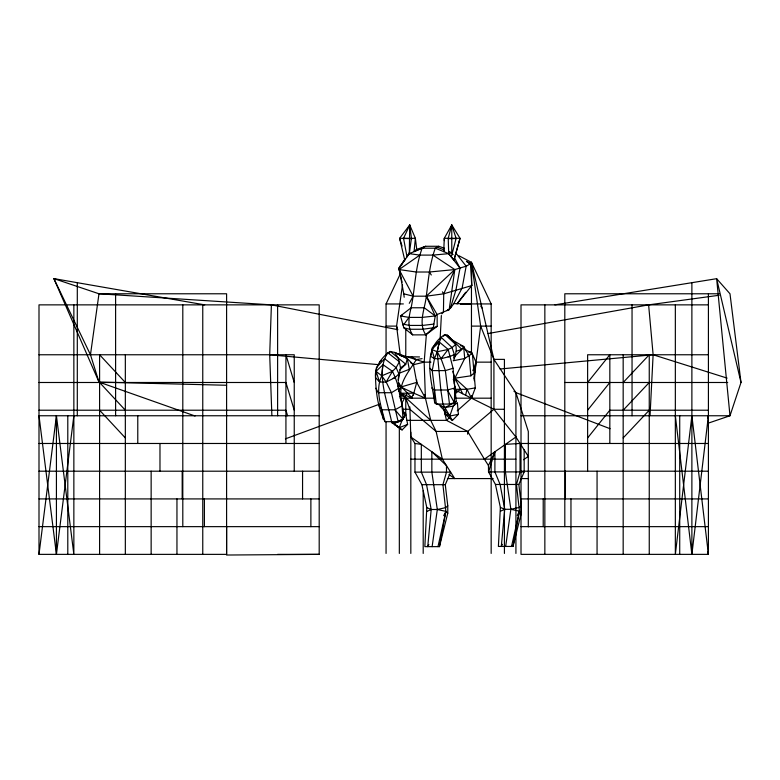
<?xml version="1.0" encoding="UTF-8"?>
<svg xmlns="http://www.w3.org/2000/svg" width="780" height="780" viewBox="0 0 780 780"><rect width="100%" height="100%" fill="white"/><g stroke="black" fill="none" stroke-linecap="round" stroke-linejoin="round"><path stroke-width="1.17" d="M226.6 526.646L226.58 555.029L319.195 554.365L319.195 304.863L39 304.863L39 554.365L226.6 554.365L226.6 293.777L98.982 293.777L53.869 278.606L99.002 382.073L195.088 416.003M524.17 449.923L524.17 471.919L518.837 484.468L521.323 505.576L521.323 513.006L513.006 546.439L498.401 546.439L500.36 507.4L495.456 484.468L488.514 471.919L488.456 465.543L494.91 451.776L494.9 471.919L500.107 484.468L504.738 509.291L501.306 546.439L502.408 544.303M458.971 255.762L471.461 262.343L470.515 263.796L466.157 266.194L454.808 269.568L443.723 293.816L443.44 312.156L441.841 313.843M454.555 356.616L461.819 349.391L447.466 335.205L445 334.513C420.888 348.982 431.847 380.562 434.655 402.714L444.931 407.569L453.229 406.117L457.392 402.616L458.386 414.336L449.787 416.042L440.086 406.117L444.931 407.569L454.369 402.714L454.837 386.529L453.521 377.042M271.869 415.526L269.704 354.764L271.401 304.863L98.982 293.777L90.47 354.764L99.002 382.073L226.6 385.261M422.077 358.644L416.315 359.56C410.046 370.061 400.501 380.231 400.764 393.218L430.735 420.361L436.118 431.447L442.357 459.166L454.73 478.579L449.007 474.552M650.042 415.526L653.123 354.764L648.619 304.863L719.218 295.25M440.105 339.446L441.363 315.549M414.96 472.134L421.902 484.682L426.806 507.604L424.846 546.643L439.462 546.643L447.769 513.211L447.769 505.781L445.282 484.682L450.616 472.134L414.96 472.134L414.96 443.469L410.826 436.995L409.841 406.897M398.141 386.86L404.537 416.286L402.889 419.094L398.171 421.688L385.027 421.688C381.43 406.78 374.731 390.76 381.752 375.833C382.258 367.868 383.146 359.531 387.875 352.814L390.322 351.488L394.68 352.433L401.544 355.407M398.209 380.962L400.491 367.819L399.37 361.764L387.875 352.814C380.659 359.239 374.488 367.399 375.521 377.53C375.901 392.496 377.988 408.408 385.027 421.688M430.735 420.361L425.422 398.18L424.164 362.144L426.455 333.469M454.389 383.76L454.896 378.193L464.704 358.498L463.681 346.525L451.601 339.661L447.466 335.205M414.96 443.469L421.317 444.376L421.346 472.134L426.553 484.682L431.184 509.496L427.752 546.643L428.854 544.508M474.289 380.659L476.053 362.144L471.461 352.004L471.461 285.733M407.618 424.388L402.07 429.926L391.599 421.688C387.689 402.997 379.928 383.955 383.019 364.699L392.447 371.329C399.701 386.139 402.353 402.743 402.889 419.094L393.832 423.442L391.706 422.575L399.223 427.694L407.618 424.388L405.688 413.887L403.055 411.499M675.343 415.76L691.88 554.365L708.416 415.76L707.772 418.109M398.171 379.792L398.902 373.854L396.123 367.653L384.618 358.702L376.418 367.653L375.521 377.53L379.606 382.024L386.178 382.024L395.226 377.53L398.902 373.854M39 554.365L56.423 415.76L73.856 554.365L73.856 304.863M319.195 415.76L39 415.76L56.423 554.365L73.856 415.76M405.385 258.482L399.029 268.144L403.757 293.816L413.166 296.185L426.309 296.185L437.122 314.515L437.2 326.362L425.792 334.873C417.875 323.115 424.973 308.831 426.309 296.185C428.366 280.059 429.731 263.601 435.279 248.196L438.76 246.275L444.502 248.225M457.197 410.855L471.461 398.18L471.764 395.782M473.909 378.963L474.211 376.555M474.679 372.957L480.656 326.108L471.461 262.343L491.166 303.927L491.166 553.429M399.711 270.445L399.029 268.144L409.305 253.666L411.43 238.309L409.734 224.971L399.613 238.309L404.752 260.081M432.13 546.643L437.307 509.496L431.857 472.134L431.837 451.776L446.482 465.65L446.491 472.134L442.923 484.682L445.897 511.387L439.462 546.643M505.684 546.439L510.861 509.291L505.411 471.919L505.43 444.376L520.036 443.44L520.045 471.919L516.477 484.468L519.451 511.183L513.006 546.439M402.519 284.915L396.572 326.108L400.257 354.939M431.671 352.151L430.697 356.353L434.489 358.683L441.061 358.683L450.401 356.353L454.311 354.452L452.078 347.539L441.373 337.555L439.325 342.049L437.19 351.77L434.489 358.683L432.227 370.607L436.342 404.06L449.485 404.06L454.369 402.714L456.193 401.261L454.837 386.529M432.023 349.84L432.373 347.539L439.003 341.162M437.2 326.362L433.27 327.805L425.792 334.873L412.649 334.873L403.825 327.805L400.53 315.959L408.973 317.401L422.116 317.401L435.24 315.959L437.122 314.515L449.183 309.699L454.808 269.568L432.978 255.099L419.835 255.099L409.305 253.666L409.734 224.971L403.552 238.309L407.023 256.873M402.07 282.194L399.077 269.568L416.218 272.015L429.351 272.015L454.808 269.568L426.309 296.185L435.24 315.959L433.27 327.805L422.779 329.257L409.646 329.257L403.825 327.805M453.823 260.208L454.867 258.492L460.015 268.144L455.939 289.965L450.372 308.324L447.047 310.577M453.628 358.03L454.311 354.452M523.526 459.752L528.304 456.398L515.921 436.995L493.915 409.276L471.461 398.18L471.91 395.831M438.76 246.275L425.627 246.275L422.146 248.196C415.135 267.325 415.165 287.976 411.128 307.769C408.779 316.524 407.131 326.986 412.649 334.873M458.386 414.336L452.351 420.508L442.913 404.06L440.846 390L437.19 351.77L439.325 342.049L448.168 349.44L453.063 368.277L454.75 387.982L447.418 390L434.275 390L431.759 387.982M437.98 546.643L445.897 511.387L437.307 509.496L431.184 509.496L426.806 507.604M511.534 546.439L519.451 511.183L510.861 509.291L504.738 509.291L500.36 507.4M465.601 395.226L467.025 389.317L454.896 378.193L453.58 376.223M451.337 256.873L456.105 238.309L451.776 224.971L444.278 238.309L443.723 251.638L444.21 249.902L437.024 247.231M416.676 379.977L416.725 382.375L413.273 395.206M409.305 253.666L422.146 248.196L435.279 248.196L448.715 253.666L453.97 260.081L460.044 238.309L451.776 224.971L448.217 238.309L448.715 253.666L460.015 268.144M430.969 362.144L424.164 362.144L398.365 354.032L407.306 358.585L405.795 364.202L399.789 370.022M453.97 260.081L460.044 238.309L444.278 238.309L444.298 240.64M453.677 360.555C455.959 354.003 458.854 344.233 451.601 339.661M494.91 451.776L488.514 471.919L524.17 471.919M554.833 304.863L716.635 278.684L729.992 293.777L741 382.493L729.992 415.76L708.211 423.169M472.875 370.646L476.053 362.144L491.166 362.144M475.312 387.884L467.025 389.317L453.892 389.317L471.461 398.18L475.312 387.884L472.368 353.447L464.207 349.089M386.061 355.495L386.061 303.927L400.589 273.283M411.372 398.18L413.897 393.218L425.422 398.18L424.603 394.67M443.703 515.658L445.897 511.387L447.769 513.211M517.257 515.453L519.451 511.183L521.323 513.006M450.372 308.324L453.814 303.605L462.13 287.995L466.157 266.194L456.251 253.539M409.266 303.313L413.166 296.185L399.077 269.568L419.835 255.099M398.746 391.131L401.037 386.987L416.725 382.375L425.422 398.18M401.7 403.416L407.326 393.218M398.171 421.688L391.433 392.72L386.178 382.024L392.447 371.329L396.123 367.653L399.37 361.764L398.102 358.118L394.68 352.433L407.306 358.585L413.468 364.709L416.725 382.375M404.537 416.286L401.953 420.635L399.223 427.694L394.485 424.388L402.07 429.926M456.193 401.261L453.229 406.117L449.787 416.042L445.253 414.336L444.853 409.646M460.444 345.657L463.681 346.525L461.819 349.391L456.281 351.234M399.029 268.144L405.2 259.233M407.17 256.396L409.734 252.701M408.115 254.621L409.49 252.701M403.172 325.474L408.973 317.401M465.68 292.285L457.002 303.927L471.734 285.597L471.461 262.343L493.915 359.375L493.915 409.276L467.639 431.447L436.118 431.447L409.841 409.276L405.776 398.18L399.38 393.256M449.485 404.06L445.36 370.607L441.061 358.683L448.168 349.44L452.078 347.539L455.705 344.487L445 334.513L443.498 336.17M587.623 382.493L609.833 354.764L609.833 443.479M587.623 410.212L609.833 382.493M587.623 437.931L609.833 410.212L708.416 410.212M388.791 353.379L390.322 351.488L405.795 364.202L400.491 367.819M623.171 382.493L649.252 354.764L649.252 554.365M623.171 410.212L649.252 382.493M623.171 437.931L649.252 410.212M434.489 358.683L431.75 349.44L439.325 342.049L439.51 344.156M379.606 382.024L376.028 371.329L383.019 364.699M447.769 505.781L445.673 507.653L437.307 509.496M521.323 505.576L519.226 507.449L510.861 509.291M450.06 417.193L446.491 420.361L406.906 420.361M453.17 360.76L464.704 358.498L472.368 353.447L470.418 352.872M453.258 379.577L454.896 378.193L470.876 375.814L474.045 373.142M454.974 393.929L460.453 389.317M488.456 465.543L484.39 459.166L515.921 436.995M379.665 361.764L381.44 360.545M423.881 247.231L414.073 251.638L415.379 238.309L409.734 224.971M399.925 266.194L401.661 265.239M402.265 315.003L400.53 315.959L411.128 307.769L424.261 307.769L435.24 315.959M379.099 405.883L381.869 409.793L395.011 409.793L402.09 405.883L402.002 403.075M426.982 511.387L431.184 509.496M500.536 511.183L504.738 509.291M376.028 371.329L381.752 375.833L392.447 371.329M399.155 373.259L409.285 369.32L407.306 358.585M285.402 438.857L380.035 403.981M399.418 396.835L402.841 395.577M392.983 378.349L395.226 377.53M415.691 249.785L425.627 246.275M451.776 224.971L451.776 252.701L448.715 253.666L432.978 255.099M453.063 368.277L445.36 370.607L432.227 370.607L430.072 368.277M426.309 296.185L443.723 293.816L471.734 285.597L470.515 263.796L466.508 261.358M424.164 362.144L413.468 364.709L410.641 362.71M431.75 349.44L437.19 351.77L448.168 349.44M448.11 356.772L450.401 356.353M488.017 333.557L648.619 304.863M433.894 324.08L422.565 325.426L409.432 325.426L402.782 324.08M411.996 238.621L402.987 238.485M500.058 368.998L653.123 354.764L727.126 378.115M456.495 238.534L448.558 238.612M460.697 304.024L471.461 303.927L453.814 303.605M719.199 293.777L564.808 293.777L564.808 526.646M386.061 303.927L403.377 303.927M460.453 303.927L491.166 303.927M708.416 304.863L521.011 304.863L521.011 554.365L708.416 554.365L708.416 293.777M447.866 309.699L449.183 309.699M386.061 326.108L396.572 326.108L397.459 328.322M471.461 326.108L491.166 326.108M468.497 352.004L471.461 352.004M39 354.764L294.245 354.764L294.245 471.198M708.416 354.764L587.623 354.764L587.623 471.198M407.979 356.782L419.523 356.947M480.656 326.108L493.915 359.375L504.426 359.375L504.426 553.429M39 382.493L285.928 382.493L294.245 410.212M564.808 382.493L727.721 382.493M399.974 398.18L433.914 398.18M491.166 398.18L455.53 398.18L455.12 395.967M402.831 409.276L409.841 409.276M493.915 409.276L504.426 409.276M39 410.212L285.928 410.212L287.586 415.76M521.011 415.76L729.992 415.76L716.635 278.684L741 382.493M39 443.479L319.195 443.479M521.011 443.479L708.416 443.479M410.826 459.166L515.921 459.166M39 471.198L319.195 471.198M521.011 471.198L708.416 471.198M447.457 478.579L493.165 478.579M521.02 478.579L528.304 478.579M495.456 484.468L518.837 484.468M421.902 484.682L445.282 484.682M39 498.917L319.195 498.917M521.011 498.917L708.416 498.917M39 526.646L319.195 526.646M521.011 526.646L708.416 526.646M277.612 554.365L319.195 554.365M269.704 354.764L378.368 364.64M204.701 304.863L53.869 278.606L90.47 354.764M271.401 304.863L397.917 329.696M448.617 251.531L451.776 252.701L452.829 254.543M513.952 391.248L515.921 392.642L610.058 428.707M397.858 385.603L413.897 393.218L400.764 393.218L412.337 398.18L397.936 383.263M484.39 459.166L467.639 431.447L446.491 420.361L443.703 408.691M467.386 262.119L470.515 263.796L466.459 261.339M411.284 356.782L416.315 359.56M391.823 422.321L393.832 423.442L401.953 420.635L405.688 413.887L403.845 412.796M410.826 436.995L442.357 459.166M398.365 354.032L401.203 356.031M436.342 404.06L434.655 402.714L434.275 390M454.808 390.058L456.641 391.531M467.425 354.617L469.19 356.109L470.876 375.814M445.253 414.336L452.351 420.508M125.336 382.493L99.596 354.764L99.596 554.365M99.596 382.493L125.336 410.212M99.596 410.212L125.336 437.931M395.011 409.793L402.889 419.094M381.752 375.833L386.178 382.024M493.915 359.375L515.921 392.642L528.304 431.447L528.304 526.87M429.351 272.015L431.311 274.989M442.416 291.837L443.723 293.816M480.704 306.004L482.03 308.012M463.681 346.525L469.19 356.109M437.19 351.77L441.061 358.683M447.418 390L454.369 402.714M375.853 388.216L378.29 392.72L391.433 392.72L398.843 388.216L398.209 386.383M451.776 252.701L452.8 254.631M398.375 381.995L401.037 386.987M467.025 389.317L471.461 398.18M462.677 393.754L454.896 378.193L452.819 371.494M402.051 246.061L399.613 238.309L415.379 238.309L416.812 249.97M294.245 382.493L285.928 354.764L285.928 443.479M707.772 552.016L708.416 554.365L691.88 415.76L675.343 554.365L675.343 304.863M471.461 284.524L471.734 285.597M381.869 409.793L383.175 419.094M403.757 293.816L404.196 297.258M691.88 282.692L691.88 554.365M679.721 415.76L679.721 554.365M632.044 304.863L632.044 415.76M623.171 354.764L623.171 554.365M597.061 471.198L597.061 554.365M570.96 498.917L570.96 554.365M565.422 471.198L565.422 498.917M544.85 304.863L544.85 554.365M543.212 498.917L543.212 526.646M515.921 392.642L515.921 553.429M471.461 262.343L471.461 267.101M467.639 431.447L467.639 434.216M423.199 490.649L423.199 553.429M410.826 432.198L410.826 553.429M405.776 329.15L405.776 355.582M405.776 398.18L405.776 415.691M399.331 427.44L399.331 553.429M386.061 421.57L386.061 553.429M310.879 498.917L310.879 526.646M302.562 471.198L302.562 498.917M277.612 304.863L277.612 415.76M204.399 498.917L204.399 526.646M202.761 304.863L202.761 554.365M182.803 304.863L182.803 526.646M182.189 471.198L182.189 498.917M176.953 498.917L176.953 554.365M159.978 443.479L159.978 471.198M151.144 471.198L151.144 554.365M137.777 415.76L137.777 443.479M125.336 354.764L125.336 554.365M115.606 293.777L115.606 415.76M77.298 282.692L77.298 415.76M67.792 415.76L67.792 554.365M56.423 415.76L56.423 554.365"/></g></svg>
